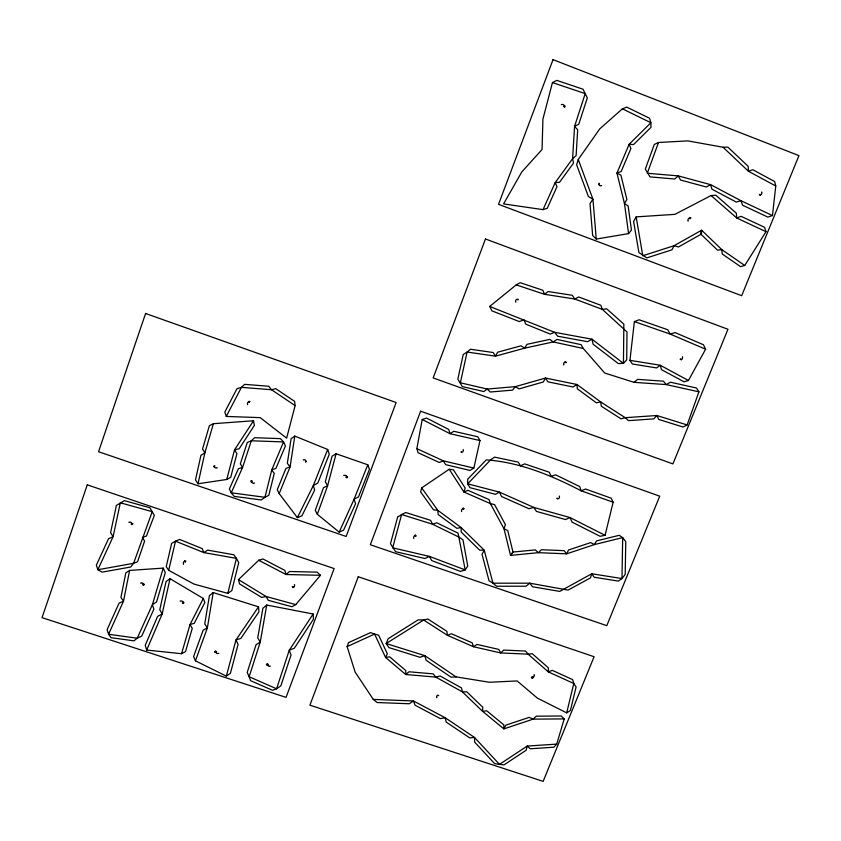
<?xml version="1.0" encoding="UTF-8"?>
<svg xmlns="http://www.w3.org/2000/svg" width="841" height="841" viewBox="0 0 841 841"><rect width="100%" height="100%" fill="white"/><g stroke="black" fill="none" stroke-linecap="round" stroke-linejoin="round"><path stroke-width="1.26" d="M142.739 584.937L143.38 585.073L143.128 583.843L143.748 584.053M216.579 651.47L215.958 651.386L216.19 652.605L215.58 652.406M267.396 663.97L266.786 663.822L267.007 665.052L266.408 664.863M268.3 664.222L267.659 664.201L267.911 665.357L267.301 665.157M131.974 524.731L132.026 523.586L132.804 523.848M345.882 477.31L346.524 477.446L346.292 476.195L346.902 476.405M215.443 650.923L215.38 652.017L214.623 651.775M292.826 586.976L293.183 587.575L293.635 587.081M772.458 215.559L775.77 185.998L774.677 181.54L752.79 169.735L748.427 171.249L723.06 147.259L687.906 140.889L658.514 142.476L654.287 144.452L645.31 169.094L650.009 176.894L674.787 178.996L678.277 175.895L710.519 184.621L740.932 200.694L772.458 215.559L767.833 217.104L742.624 205.236L740.932 200.694L736.306 202.082L711.97 189.225L710.519 184.621L706.345 186.996L680.558 180.037L678.277 175.895L647.276 173.257L658.514 142.476M629.941 360.337L634.377 321.598L639.118 319.769L667.743 329.746L670.14 334.056L705.599 349.225L688.432 380.5L683.996 381.803L661.468 369.62L660.259 365.246L629.941 360.337L632.348 364.006L656.59 367.927L660.259 365.246L688.432 380.5M294.792 436.09L290.092 466.892L279.191 493.583L297.388 517.667L301.898 515.817L314.65 490.145L313.315 485.551L327.685 449.472L294.792 436.09L291.081 438.697L287.328 463.349L290.092 466.892L285.961 468.395L277.246 489.756L279.191 493.583M213.194 592.579L207.359 627.912L195.448 660.826L226.355 676.153L230.413 673.294L238.087 644.385L235.943 640.012L258.513 606.834L213.194 592.579L209.42 595.617L204.762 623.896L207.359 627.912L203.123 630.203L193.598 656.548L195.448 660.826M266.734 605.036L260.247 642.093L249.157 676.732L250.555 680.653L272.484 690.293L276.573 688.79L280.862 685.825L291.018 655.013L289.251 650.251L313.146 614.014L266.734 605.036L262.907 608.243L257.735 637.899L260.247 642.093L256.074 644.69L247.212 672.411L249.157 676.732L276.573 688.79L289.251 650.251L294.329 648.232L313.451 619.26L313.146 614.014M416.873 448.642L422.214 419.47L426.534 418.051L448.747 429.446L449.988 433.693L479.98 440.558L473.851 468.101L469.982 470.434L445.583 464.631L443.333 460.836L416.873 448.642L418.114 452.731L439.275 462.487L443.333 460.836L473.851 468.101M129.619 570.419L123.522 601.147L108.584 634.272L111.054 637.688L133.961 640.842L137.23 638.214L141.719 636.111L153.861 609.252L152.4 604.637L163.228 568.106L129.619 570.419L125.803 572.868L120.936 597.457L123.522 601.147L119.033 603.207L107.091 629.72L108.584 634.272L137.23 638.214L152.4 604.637L156.594 601.883L165.267 572.668L163.228 568.106M198.013 483.764L204.857 452.879L213.414 423.696L253.519 420.763L254.392 425.43L239.191 448.716L234.513 449.882L226.755 479.475L198.013 483.764L195.48 479.98L200.946 455.265L204.857 452.879L202.534 449.052L209.377 425.693L213.414 423.696M170.029 578.703L162.155 613.951L146.702 650.051L181.551 653.709L185.493 651.628L192.263 628.332L190.003 624.569L203.312 598.466L170.029 578.703L166.055 581.552L159.769 609.767L162.155 613.951L157.603 616.39L145.241 645.278L146.702 650.051M168.705 570.303L175.517 541.173L179.585 539.438L202.239 548.595L203.827 552.6L236.437 558.371L238.718 562.608L231.822 590.592L227.816 593.357L193.882 584.053L168.705 570.303L166.213 566.687L171.648 543.37L175.517 541.173L203.827 552.6L207.653 550.119L233.745 554.734L236.437 558.371L227.816 593.357M292.752 587.155L292.269 586.629M566.687 712.874L573.793 683.491L572.679 679.644L552.285 670.351L548.3 671.875L528.095 654.161L525.614 651.06L503.675 650.072L500.689 652.942L473.462 646.729L447.433 635.333L423.664 620.006L418.198 619.838L388.185 638.687L386.145 643.544L388.994 647.623L419.953 657.294L424.852 655.654L456.022 676.879L489.441 682.261L517.152 680.937L537.388 698.125L566.687 712.874L570.408 710.487L576.096 686.981L573.793 683.491L548.3 671.875L548.437 667.891L532.279 653.709L528.095 654.161L500.689 652.942L498.787 649.41L476.994 644.427L473.462 646.729L472.232 642.86L451.407 633.736L447.433 635.333L446.865 631.297L427.848 619.018L423.664 620.006L386.145 643.544L424.852 655.654L426.114 660.238L451.049 677.205L456.022 676.879M605.068 535.307L613.142 502.214L611.134 498.156L585.567 489.031L581.184 490.818C551.675 475.459 519.643 462.214 486.256 459.88L467.68 479.275L467.691 483.817L469.982 487.675L495.391 494.319L499.459 492.122L533.783 507.417L570.051 517.572L605.068 535.307L600.032 536.285L572.027 522.103L570.051 517.572L565.467 519.538L536.463 511.423L533.783 507.417L528.968 508.731L501.52 496.505L499.459 492.122L467.691 483.817L490.902 459.585L494.603 457.126L518.266 462.119L520.463 465.819L524.668 463.885L549.257 472.211L551.191 476.216L555.691 474.871L579.691 486.561L581.184 490.818L613.142 502.214M421.688 487.885L420.647 491.953L433.535 509.877L437.783 510.298L461.183 527.57L484.237 550.214L492.973 583.181L496.568 586.23L526.003 586.23L529.777 583.181L568.074 590.098L590.424 577.925L591.759 573.762L621.983 578.566L625.189 574.403L625.767 541.636L622.687 537.599L619.207 535.318L596.563 540.91L594.398 544.579L566.666 553.83L538.324 552.674L510.54 555.386L503.98 528.695L490.356 503.58L489.084 499.586L467.932 490.324L463.917 492.027L449.199 469.246L421.688 487.885L437.783 510.298L438.161 514.524L456.884 528.327L461.183 527.57L461.204 532.038L479.643 550.151L484.237 550.214L482.03 554.356L489.031 580.732L492.973 583.181L529.777 583.181L532.542 586.766L559.77 591.402L591.759 573.762L594.156 577.241L618.324 581.089L621.983 578.566L622.687 537.599L594.398 544.579L590.708 542.603L568.505 550.014L566.666 553.83L564.08 550.655L541.394 549.73L538.324 552.674L535.328 549.888L513.094 552.053L510.54 555.386L512.968 551.927L507.733 530.587L503.98 528.695L505.452 524.7L494.561 504.6L490.356 503.58L463.917 492.027L465.178 488.053L453.404 469.814L449.199 469.246M295.107 405.604L286.644 438.15L260.184 417.63L226.271 416.442L224.831 412.048L236.941 388.763L241.42 387.354L271.506 389.73L275.722 388.658L294.613 401.367L295.107 405.604L271.506 389.73L268.742 386.261L244.647 384.358L241.42 387.354L226.271 416.442M564.311 106.544L565.078 105.966L564.542 107.375M552.453 82.576L542.929 119.065L542.056 149.509L521.809 171.911L503.58 203.9L543.034 209.64L547.249 208.295L556.973 186.723L555.176 182.655L572.595 158.697L576.117 155.617L577.693 129.798L574.561 126.413L585.21 93.614L583.034 89.22L556.826 80.389L552.453 82.576L585.21 93.614L587.312 97.945L578.787 124.174L574.561 126.413L572.595 158.697L573.509 163.08L559.57 182.245L555.176 182.655L543.034 209.64M226.355 676.153L235.943 640.012L240.894 638.351L258.944 611.827L258.513 606.834M336.095 453.751L327.601 485.793L317.32 514.261L339.175 532.153L343.612 530.103L355.554 503.77L354.093 499.218L367.79 464.789L336.095 453.751L332.079 456.179L325.299 481.819L327.601 485.793L323.512 487.612L315.28 510.392L317.32 514.261M599.381 183.906L598.634 184.547L599.223 183.222M181.551 653.709L190.003 624.569L194.229 623.318L204.889 602.44L203.312 598.466M556.721 744.117L564.227 718.908L561.22 715.996L536.285 716.185L533.078 719.139L503.864 728.884L482.545 711.286L462.487 691.933L435.817 677.11L433.168 673.872L409.041 671.78L405.677 674.493L385.546 657.41L374.613 634.082L370.524 632.611L348.521 642.64L347.123 646.613L355.154 672.106L373.299 699.407L377.136 702.529L409.262 703.759L413.467 700.963L445.131 717.72L474.534 737.462L499.48 764.374L503.969 764.9L526.14 750.256L527.212 746.062L556.721 744.117L553.851 747.207L530.261 748.774L527.212 746.062L499.48 764.374L494.645 763.649L474.681 742.13L474.534 737.462L469.762 737.904L446.235 722.114L445.131 717.72L440.4 718.624L415.076 705.231L413.467 700.963L373.299 699.407M578.261 159.485L576.621 164.741L588.395 196.542L592.947 199.243L596.258 239.054L628.595 233.619L631.433 230.056L628.122 205.94L624.453 203.48L616.958 173.067L629.1 144.326L650.892 122.744L649.546 118.255L626.755 107.112L622.403 108.825L599.717 128.925L578.261 159.485L592.947 199.243L589.993 203.606L592.653 235.459L596.258 239.054M306.229 461.572L305.493 462.098L306.061 460.879M131.816 523.186L131.143 524.111M132.468 524.069L132.678 523.47M144.358 584.253L143.695 585.178M213.646 466.713L214.329 465.777M214.266 466.934L214.949 465.988M183.243 563.239L183.706 561.925M184.694 560.611L184.484 561.199L185.766 560.979L185.682 561.588M247.349 403.68L247.832 402.303M183.044 601.977L182.381 602.892M687.129 424.947L698.924 391.843L696.506 388.006L670.382 382.203L666.282 384.589L634.082 382.34L604.7 373.026L583.286 348.479L581.068 344.663L557.036 339.417L553.252 341.94L524.742 348.132L495.486 356.153L467.112 352.043L463.244 354.481L457.84 379.102L462.256 386.566L483.785 391.549L487.265 389.047L515.249 386.671L545.504 378.051L576.947 384.484L600.684 401.956L625.241 417.693L628.511 420.637L653.793 418.881L656.863 415.507L687.129 424.947L683.029 427.018L658.818 419.48L656.863 415.507L625.241 417.693L620.984 418.807L601.336 406.235L600.684 401.956L596.343 402.797L577.347 388.826L576.947 384.484L573.068 386.986L547.922 381.846L545.504 378.051L543.307 381.993L519.107 388.889L515.249 386.671L512.663 390.108L490.282 392.011L487.265 389.047L460.353 382.802L467.112 352.043L470.476 349.246L493.173 352.526L495.486 356.153L497.599 352.221L521.021 345.809L524.742 348.132L526.971 344.337L549.783 339.386L553.252 341.94L583.286 348.479M251.627 482.166L252.311 481.231M214.749 652.132L214.96 651.565M294.192 586.944L294.676 585.641M564.311 105.619L563.565 106.628M413.541 537.431L414.045 536.116M414.834 535.402L415.349 534.918L416.179 535.864M515.565 301.025L516.101 299.638M462.865 451.901L463.38 450.555M461.425 510.529L461.93 509.215M463.549 508.111L464.085 508.794L462.844 508.258M563.649 363.796L564.174 362.429M436.626 696.747L437.12 695.486M556.9 498.671L557.131 498.093L557.783 498.986L558.466 498.555M559.023 498.419L559.549 497.105M687.885 220.058L688.453 218.649M533.026 677.499L533.247 676.942L531.996 677.152L532.164 676.574M533.804 676.805L534.308 675.544M681.284 359.906L681.525 359.296L680.222 359.517L680.411 358.886M682.093 359.16L682.65 357.803M760.159 195.343L760.474 194.565L759.297 194.471M761.357 194.534L761.925 193.125M339.175 532.153L354.093 499.218L358.476 496.905L369.441 469.373L367.79 464.789M297.388 517.667L313.315 485.551L317.782 483.102L329.283 454.245L327.685 449.472M636.164 216.883L633.588 221.456L638.908 252.563L646.824 257.893L671.927 249.83L674.188 245.667L701.636 230.213L721.809 249.63L744.758 265.472L766.004 231.685L764.553 227.291L741.11 216.326L736.705 217.987L711.055 195.543L674.924 214.35L636.164 216.883L642.787 255.759L674.188 245.667L678.424 247.002L700.385 234.65L701.636 230.213L701.373 234.618L717.51 250.145L721.809 249.63L722.209 253.982L740.564 266.639L744.758 265.472M253.519 420.763L234.513 449.882L236.92 453.677L230.707 477.341L226.755 479.475M295.759 604.605L320.474 575.297L317.131 572.143L289.567 571.512L286.035 574.519L258.723 560.264L238.487 579.617L239.538 583.906L261.656 597.415L266.134 596.511L295.759 604.605L291.922 606.739L268.226 600.274L266.134 596.511L238.487 579.617M634.082 382.34L637.646 379.365L663.423 381.183L666.282 384.589L698.924 391.843M489.693 306.439L516.227 284.878L520.159 282.692L542.813 290.24L544.548 294.308L574.718 299.007L602.356 309.383L626.987 331.943L626.703 359.832L623.444 363.386L618.282 363.554L593.126 344.221L592.001 339.196L554.587 332.311L489.693 306.439L491.89 310.844L519.275 321.567L523.943 319.864L525.73 324.132L550.235 334.087L554.587 332.311L557.667 336.2L587.586 341.698L592.001 339.196L623.444 363.386L623.854 324.153L606.708 308.836L602.356 309.383L600.821 305.283L578.703 296.978L574.718 299.007L572.29 295.296L548.143 291.533L544.548 294.308L516.227 284.878M249.504 402.555L248.526 401.861M690.083 218.912L689.147 218.197M185.356 562.145L184.379 561.494M463.549 509.436L462.613 508.784M415.654 536.348L414.718 535.685M347.123 646.613L374.613 634.082L378.608 635.155L387.344 653.825L385.546 657.41L389.688 656.874L405.793 670.54L405.677 674.493L435.817 677.11L440.127 676.017L461.457 687.885L462.487 691.933L466.755 691.765L482.797 707.26L482.545 711.286L486.771 710.803L503.833 724.889L503.864 728.884L505.851 725.152L529.22 717.352L533.078 719.139L564.227 718.908M438.697 695.696L437.783 695.076M258.723 560.264L263.002 558.981L284.857 570.387L286.035 574.519L320.474 575.297M711.055 195.543L715.817 195.217L736.327 213.183L736.705 217.987L766.004 231.685M346.713 477.856L347.711 477.026L347.217 476.521M723.06 147.259L727.885 147.133L748.175 166.329L748.427 171.249L775.77 185.998M516.795 299.186L518.287 299.385L517.898 299.943M689.399 217.567L690.892 217.777L690.482 218.345M268.048 665.883L269.404 666.324M216.337 653.131L217.703 653.583M181.214 600.884L182.592 601.347M141.582 582.845L142.97 583.307M129.945 522.051L131.343 522.524M214.728 467.596L216.126 468.08M251.186 480.505L251.806 480.716L250.807 481.546L251.322 482.061M252.09 482.829L253.477 483.302M634.377 321.598L670.14 334.056L675.071 332.594L703.433 344.736L705.599 349.225M304.305 459.722L305.682 460.206M344.778 475.165L346.156 475.649M599.181 185.346L600.569 185.872M759.949 194.996L760.548 195.228M562.471 104.347L563.869 104.894M622.403 108.825L650.892 122.744L650.976 127.338L633.546 144.589L629.1 144.326L630.918 148.489L621.194 171.469L616.958 173.067L620.921 175.212L626.902 199.538L624.453 203.48L628.595 233.619M422.214 419.47L449.988 433.693L453.772 431.275L477.772 436.773L479.98 440.558M563.817 364.899A1.262 1.219 -40 0 1 563.901 364.458M566.109 362.587A1.251 1.219 -40.5 0 1 564.889 362.145M564.994 361.882A1.251 1.219 -40.2 0 1 566.203 362.324M436.805 697.757A1.198 1.135 -12.4 0 1 436.878 697.347M682.493 356.7A1.262 1.209 -45.2 0 1 682.398 357.141M294.466 584.59A1.23 1.177 -0.9 0 1 294.403 585.01M761.788 191.979A1.304 1.23 -58.7 0 1 761.694 192.442M559.381 496.043A1.23 1.188 -27.5 0 1 559.297 496.463M601.704 185.661A1.304 1.262 -63.9 0 1 601.252 185.588M515.743 302.15A1.272 1.251 -47.4 0 1 515.827 301.698M463.202 449.472A1.24 1.209 -20.8 0 1 463.118 449.914M303.191 459.922A1.251 1.219 2.5 0 1 303.633 459.995M180.111 601.084A1.24 1.177 6.7 0 1 180.552 601.147M183.086 603.375A1.23 1.167 6.5 0 1 183.506 602.209M183.769 602.293A1.23 1.167 6.6 0 1 183.349 603.46M217.241 467.869A1.262 1.219 11.3 0 1 216.789 467.806M183.464 564.3A1.251 1.188 8.1 0 1 183.527 563.88M413.73 538.492A1.23 1.188 -12.2 0 1 413.804 538.061M128.831 522.261A1.262 1.198 13.6 0 1 129.283 522.324M254.592 483.102A1.251 1.209 6.8 0 1 254.14 483.039M561.315 104.547A1.325 1.283 -74.3 0 1 561.777 104.631M688.043 221.194A1.293 1.24 -57.6 0 1 688.138 220.741M247.569 404.784A1.272 1.24 13.9 0 1 247.632 404.332M461.604 511.591A1.23 1.188 -18 0 1 461.688 511.17M534.14 674.535A1.198 1.135 -18.8 0 1 534.056 674.934M531.607 677.531A1.198 1.125 -18.6 0 1 532.784 677.92M532.679 678.161A1.198 1.125 -18.7 0 1 531.512 677.762M140.479 583.044A1.251 1.188 9.9 0 1 140.92 583.107M270.487 666.125A1.219 1.156 -1 0 1 270.056 666.061M343.675 475.365A1.251 1.209 -3.5 0 1 344.116 475.438M218.797 653.383A1.23 1.156 2.7 0 1 218.355 653.32M249.504 401.62C251.249 401.714 247.517 401.041 249.504 401.577M461.415 452.164C463.359 452.469 459.796 451.501 461.352 452.185M116.384 505.483L110.602 532.637L113.093 536.716L97.85 569.735L102.108 572.143L130.691 567.013L133.593 563.312L152.232 511.675L149.908 507.764L124.384 500.637L116.384 505.483M120.337 502.792L113.093 536.716L108.552 538.703L96.358 565.131L97.85 569.735L133.593 563.312L137.577 561.746L144.61 541.089L142.381 537.483L146.439 536.032L154.334 515.407L152.232 511.675L120.337 502.792M271.759 469.909L264.957 497.304L261.173 499.975L234.208 496.379L231.243 492.805L229.372 488.999L238.424 468.7L242.576 467.449L251.312 440.779L254.623 437.698L280.442 438.613L283.564 441.924L285.414 445.961L275.964 468.342L271.759 469.909L274.261 473.42L268.805 495.328L264.957 497.304L231.243 492.805L242.576 467.449L240.316 463.801L247.296 442.45L251.312 440.779L283.564 441.924L271.759 469.909M397.614 517.11L390.466 543.759L395.564 551.685L424.915 558.529L429.383 556.385L465.199 569.904L467.743 566.056L462.992 539.911L459.249 537.231L432.631 524.258L401.62 514.513L397.614 517.11M401.62 514.513L392.673 547.817L429.383 556.385L431.769 560.611L460.416 571.417L465.199 569.904L458.072 533.173L436.784 522.787L432.631 524.258L430.571 520.327L405.761 512.526L401.62 514.513M87.264 484.837L42.05 617.662L286.045 697.378L334.14 568.569L87.264 484.837M145.598 313.483L98.544 451.722L346.135 536.463L396.143 402.513L145.598 313.483M358.266 576.747L309.898 705.168L543.139 781.373L594.103 656.726L358.266 576.747M420.616 411.207L370.324 544.737L606.792 625.672L659.733 496.179L420.616 411.207M485.478 238.981L433.147 377.924L672.926 463.906L727.959 329.273L485.478 238.981M553.031 59.627L498.534 204.321L741.678 295.706L798.95 155.627L553.031 59.627"/></g></svg>
